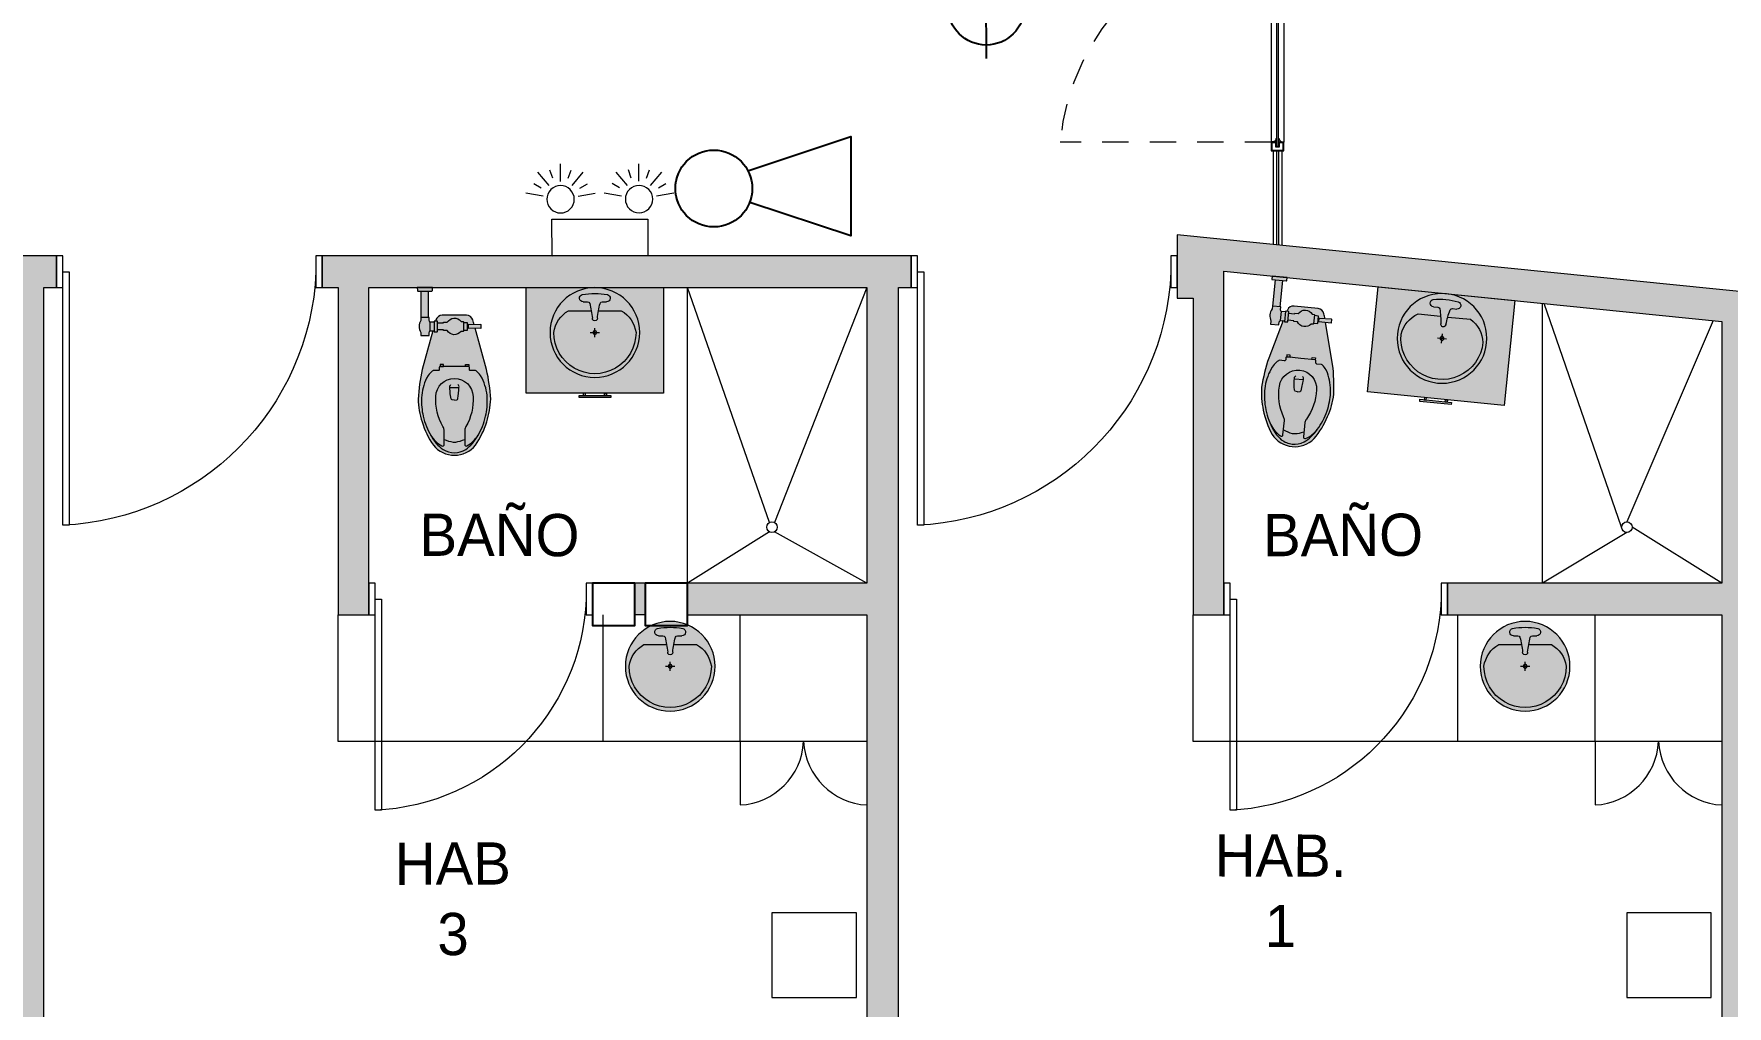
# Model space of a CAD drawing. Header units: metres. Extents: x 51 to 18146, y -212 to 18074.
# Drawn here: x 96.37 to 104.38, y 356.03 to 360.63 of the extents above; entities that cross this region are included whole.
import ezdxf

# ---------------------------------------------------------------- set-up
doc = ezdxf.new("R2010")
doc.units = ezdxf.units.M
doc.linetypes.add('HIDDEN2', pattern=[0.1875, 0.125, -0.0625])
doc.layers.get('0').update_dxf_attribs({"color": 250})
doc.layers.add('EXTINTORES', color=1, linetype='Continuous')
doc.layers.add('I-LE', color=1, linetype='Continuous')
for name, color, linetype, lineweight in [('L-lampara de emergencia', 1, 'Continuous', 0), ('Metal', 250, 'Continuous', 0), ('P0 - Estructura', 250, 'Continuous', 25), ('P0 - Mobiliario', 250, 'Continuous', 9), ('P0 - Paredes', 250, 'Continuous', 20), ('P0 - Puertas', 250, 'Continuous', 13), ('P0 - Textos', 250, 'Continuous', 13), ('P0 - Ventanas', 250, 'Continuous', 15), ('P02 Vidrio', 250, 'Continuous', 0), ('RA Incendios', 1, 'Continuous', 5)]:
    doc.layers.add(name, color=color, linetype=linetype, lineweight=lineweight)
doc.layers.get('0').freeze()
doc.styles.add('CENTURY GOTHIC', font='GOTHIC.TTF')

# ---------------------------------------------------------------- blocks, each defined once
blk = doc.blocks.new('*U183')
at = {"layer": 'Metal', "color": 252}
for p, q in [((-12.10499559808522, 3.069989819079637, -1.7483595e-09), (-12.10499445209279, 4.069989871233701, -2.2494874e-09)), ((-12.04499565251171, 3.06998973339796, -2.2107371e-09), (-12.04499451164156, 4.069989789277315, -2.711865e-09)), ((-12.10499559622258, 3.069989815354347, -1.7483595e-09), (-12.10499679204076, 2.069989863783121, -1.2472311e-09)), ((-12.04499565251171, 3.06998973339796, -2.2107371e-09), (-12.04499685019255, 2.069989781826734, -1.7096087e-09))]:
    blk.add_line(p, q, dxfattribs=at)
at = {"layer": 'Metal', "color": 252, "linetype": 'HIDDEN2'}
for p, q in [((-12.0449945111759, 4.069989789277315, -2.711865e-09), (-11.04499445529654, 4.069989787414669, -2.711865e-09)), ((-12.04499451676383, 2.069989675655961, -2.711865e-09), (-11.04499445995316, 2.069989673793315, -2.711865e-09))]:
    blk.add_line(p, q, dxfattribs=at)
at = {"layer": 'Metal', "extrusion": (7.7063013e-09, 5.826967e-10, 1), "elevation": -9.32442295e-08}
for points in [[(-12.04499445669353, 4.109989838674664), (-12.10499439714476, 4.109989924356341), (-12.1049944544211, 4.06998991779983), (-12.07999448198825, 4.069989887997508), (-12.07999445497989, 4.089989885687828), (-12.06999445240944, 4.089989872649312), (-12.06999448081478, 4.069989874958992), (-12.04499450884759, 4.069989837706089)], [(-12.04749445896595, 4.10748984478414), (-12.10249440651387, 4.107489919289946), (-12.10249445028603, 4.072489915415644), (-12.08249448146671, 4.072489891201257), (-12.08249445352703, 4.092489888891577), (-12.06749445293098, 4.092489866539835), (-12.06749447900802, 4.072489872574806), (-12.04749450832605, 4.072489842772483)], [(-12.04499571118504, 3.069989787414669), (-12.10499565070495, 3.069989865645766), (-12.10499565210193, 3.069989871233701), (-12.07999568246305, 3.069989833980798), (-12.07999573461711, 3.069989938288927), (-12.06999573484063, 3.069989927113056), (-12.06999568175524, 3.069989820942282), (-12.04499571118504, 3.069989787414669)], [(-12.04499690514058, 2.02998973056674), (-12.10499684372917, 2.029989812523126), (-12.10499679483473, 2.069989811629056), (-12.0799968210049, 2.069989779964089), (-12.07999684847891, 2.049989780411124), (-12.06999684730545, 2.049989767372608), (-12.06999682029709, 2.069989765062928), (-12.04499684972688, 2.06998973339796)], [(-12.04749689996242, 2.032489733770489), (-12.10249684751034, 2.032489808276295), (-12.10249679721892, 2.067489808425307), (-12.08249682746827, 2.067489782348275), (-12.08249685587361, 2.047489784657955), (-12.06749685434624, 2.047489764168858), (-12.06749682594091, 2.067489763721823), (-12.04749685525894, 2.067489735782146)]]:
    blk.add_lwpolyline(points, close=True, dxfattribs=at)
for points in [[(-12.07999442704022, 4.069989787414669), (-12.07999444659799, 4.0538743250072, -1.000000000005428), (-12.08266754075885, 4.053874326869845, 0.3742929290509851), (-12.09889543009922, 4.068028125911951, -1.020869887416534), (-12.09909143159166, 4.069989809766411), (-12.07999442704022, 4.069989787414669)], [(-12.06999442260712, 4.069989768788218), (-12.06999444682151, 4.053874310106039, 1.000000000005428), (-12.06732135405764, 4.053874308243393, -0.3742929290509851), (-12.05109342606738, 4.06802805699408, 1.020869887416534), (-12.05089741759002, 4.069989740848541), (-12.06999442260712, 4.069989768788218)], [(-12.07999562472105, 3.069989731535315), (-12.07999564521015, 3.05387427099049, -1.000000000005428), (-12.082668739371, 3.053874278441071, 0.3742929290509851), (-12.09889662545174, 3.068028071895241, -1.020869887416534), (-12.09909263066947, 3.069989755749702), (-12.07999562472105, 3.069989731535315)], [(-12.07999562798068, 3.069989837706089), (-12.07999560423195, 3.086105292662978, 1.000000000005428), (-12.08266869653016, 3.086105298250913, -0.3742929290509851), (-12.09889662219211, 3.071951543912291, 1.020869887416534), (-12.09909263113513, 3.06998986005783), (-12.07999562798068, 3.069989837706089)], [(-12.06999562401324, 3.069989720359444), (-12.06999564357102, 3.053874256089329, 1.000000000005428), (-12.06732254847884, 3.053874254226684, -0.3742929290509851), (-12.05109462328255, 3.068028006702661, 1.020869887416534), (-12.05089861527085, 3.069989688694477), (-12.06999562401324, 3.069989720359444)], [(-12.0699956244789, 3.069989817216992), (-12.06999560305848, 3.086105279624462, -1.000000000005428), (-12.06732250656932, 3.086105275899171, 0.3742929290509851), (-12.05109462048858, 3.071951480582356, -1.020869887416534), (-12.05089861759916, 3.069989793002605), (-12.0699956244789, 3.069989817216992)], [(-12.0799967655912, 2.069989882409572), (-12.07999674044549, 2.086105341091752, 1.000000000005428), (-12.08266983786598, 2.086105344817042, -0.3742929290509851), (-12.09889776399359, 2.07195159420371, 1.020869887416534), (-12.09909377153963, 2.069989910349249), (-12.0799967655912, 2.069989882409572)], [(-12.06999676302075, 2.069989867508411), (-12.06999674392864, 2.086105328053236, -1.000000000005428), (-12.06732365163043, 2.08610532619059, 0.3742929290509851), (-12.05109576135874, 2.071951530873775, -1.020869887416534), (-12.05089975707233, 2.069989841431379), (-12.06999676302075, 2.069989867508411)]]:
    blk.add_lwpolyline(points, format="xyb", close=True, dxfattribs=at)
for points in [[(-12.07999562798068, 3.069989837706089), (-12.07999568013474, 3.06998972967267), (-12.06999567942694, 3.069989716634154), (-12.0699956244789, 3.069989817216992)], [(-12.07999562472105, 3.069989731535315), (-12.07999567780644, 3.069989833980798), (-12.06999567896128, 3.069989822804927), (-12.06999562401324, 3.069989720359444)]]:
    blk.add_lwpolyline(points, dxfattribs=at)
at = {"layer": 'Metal', "color": 252, "linetype": 'HIDDEN2'}
for centre, start, end in [((-12.14659536676481, 4.17159086279571, -3.1020766e-09), 275.2694331447592, 354.7305018556522), ((-12.14659536723047, 1.968388710170984, -3.1020766e-09), 5.269498250618508, 84.73056688180851)]:
    blk.add_arc(centre, 1.106276327329446, start, end, dxfattribs=at)
at = {"layer": 'P02 Vidrio', "extrusion": (7.7063013e-09, 5.826967e-10, 1), "elevation": -9.32442295e-08}
for points in [[(-12.07999445497989, 4.089989885687828), (-12.07999573182314, 3.069989727810025), (-12.06999573670328, 3.069989718496799), (-12.06999445240944, 4.089989872649312)], [(-12.07999684847891, 2.049989780411124), (-12.07999573275447, 3.069989835843443), (-12.06999573716894, 3.069989822804927), (-12.06999684730545, 2.049989767372608)]]:
    blk.add_lwpolyline(points, close=True, dxfattribs=at)
blk = doc.blocks.new('*U190')
for points in [[(-0.2000000028223909, 0.1499999940817066), (-0.1700000027944513, 0.1499999960497846), (-0.1700000011031333, -2.4600993e-09), (-0.2000000008982423, -2.5655322e-09)], [(0.8299999974989153, 0.1499999995642128), (0.8599999970611937, 0.1499999996696457), (0.8599999986360963, 3.022407e-09), (0.8299999993066485, -8.083161e-10)], [(0.830000002790325, -0.9250000010318336), (0.8299999972968365, 0.0749999984466258), (0.7999999972688967, 0.074999998341193), (0.800000001947478, -0.9250000029999116)]]:
    blk.add_lwpolyline(points, close=True)
blk.add_arc((0.874737891734953, 0.1197378909785973), 1.045695340698735, 182.452029120191, 267.5479714204705)
blk = doc.blocks.new('*U189')
for points in [[(-0.1700000014132812, 1.275000000244472), (-0.1699999996204857, 0.0750000011175874), (-0.139999999592546, 0.0750000011175874), (-0.1400000005704346, 1.275000002107117)], [(-0.1700000000861468, 4e-16), (-0.1999999996484252, 4e-16), (-0.2000000006961635, 0.149999996647239), (-0.1700000013667158, 0.1500000003725293)], [(1.059999999883585, 1.6763807e-09), (1.029999999855645, -1.862644e-10), (1.029999998691491, 0.1499999983236194), (1.0599999984866, 0.1499999983236194)]]:
    blk.add_lwpolyline(points, close=True)
blk.add_arc((-0.2236854728948361, 0.0213145304730344), 1.254834408397315, 2.452028918829121, 87.54797121910858)
blk = doc.blocks.new('*U202')
at = {"true_color": 0xe7e8e9, "transparency": 33554687}
h = blk.add_hatch(color=254, dxfattribs=at)
h.dxf.hatch_style = 1
h.paths.add_polyline_path([(-0.0550002811169236, 0.5000000253003237), (-0.0450002811167053, 0.5000000309227062), (-0.0450002923613852, 0.5100000309226881), (-0.0550002923616035, 0.5100000253003055)])
h.paths.add_polyline_path([(-0.1750002923614659, 0.5099999578322832), (-0.0250002923609486, 0.5100000421673395), (-0.0250002923609373, 0.5200000421675608), (-0.175000292361483, 0.5199999578325045)])
h.paths.add_polyline_path([(-0.1550002811163779, 0.4999999690770665), (-0.1450002811166144, 0.4999999746993354), (-0.1450002923612658, 0.5099999746993172), (-0.1550002923610293, 0.5099999690770483)])
h.paths.add_polyline_path([(-0.4249999999998787, -1.827259865e-07), (0.2249999999999261, 9.83908421e-08), (0.2249997188831572, 0.5000000983907285), (-0.4250002811166477, 0.4999998172740136)])
at = {"ltscale": 0.5}
for points in [[(0.2249997188831572, 0.5000000983907285), (-0.4250002811166951, 0.4999999016090442), (-0.4249999999999261, -9.83909558e-08), (0.2249999999999261, 9.83908421e-08)], [(-0.0250002979832743, 0.5200000421675578), (-0.17500029798382, 0.5199999578325015), (-0.1750002923614659, 0.5099999578322832), (-0.0250002923609486, 0.5100000421673395)], [(-0.1550002923610293, 0.5099999690770483), (-0.1450002923612658, 0.5099999746993172), (-0.1450002811166144, 0.4999999746993354), (-0.1550002811163779, 0.4999999690770665)], [(-0.0450002923613852, 0.5100000309226881), (-0.0550002923616035, 0.5100000253003055), (-0.0550002811169236, 0.5000000253003237), (-0.0450002811167053, 0.5000000309227062)]]:
    blk.add_lwpolyline(points, close=True, dxfattribs=at)
blk = doc.blocks.new('*U180')
at = {"true_color": 0xffffff, "transparency": 33554648}
h = blk.add_hatch(color=7, dxfattribs=at)
h.dxf.hatch_style = 1
edge = h.paths.add_edge_path()
edge.add_arc((0, -0.2414999999999736), 0.2415, 0, 360)
for p, q in [((-0.0251743179051118, -0.2414999999999736), (0.0251743179051119, -0.2414999999999736)), ((0, -0.2163256820948618), (0, -0.2654958906946376)), ((-0.1415971398016609, -0.3589999999999236), (-0.0194043751166646, -0.3589999999999236)), ((0.019404375116892, -0.3589999999999236), (0.1415971398016609, -0.3589999999999236)), ((-0.0629496485748859, -0.4062846031793584), (-0.0393239013624225, -0.4062846031793584)), ((0.039323901365151, -0.4062846031793584), (0.0629496485751133, -0.4062846031793584)), ((0, -0.4829999999999737), (0, -0.4829999999999737))]:
    blk.add_line(p, q)
for radius in [0.2415, 0.01]:
    blk.add_circle((0, -0.2414999999999736), radius)
for centre, radius, start, end in [((0, -0.2414999999999736), 0.2215, 359.9999991805735, 180.0000010560101), ((-0.0612184111591887, -0.2184225629652019), 0.1619344182730617, 188.1931735702387, 240.240138086049), ((0.0612184111591887, -0.2184225629652019), 0.1619344182730571, 299.7598619139509, 351.8068264297613), ((-0.5623570317511623, -0.2603682471880119), 0.5518385724188483, 345.5522968870517, 353.977452873383), ((0, -0.3172270947050606), 0.0136040385439314, 355.6157637962072, 184.3842362037927), ((0.5623570317486611, -0.2603682471881257), 0.551838572416039, 186.0225471266364, 194.4477031130903), ((-0.062949648574886, -0.4260937162447363), 0.0198091130653746, 89.99999999983065, 256.6163226065404), ((0, -0.0637212258760087), 0.3875729818071575, 259.9649411936483, 280.0350588063517), ((-0.0393239013624225, -0.3943398535229221), 0.0119447496564532, 270, 341.9046449538021), ((0.039323901365151, -0.3943398535229221), 0.0119447496564532, 198.0953550463533, 270), ((0.0629496485751133, -0.4260937162447363), 0.0198091130653746, 283.3836773934596, 90.00000000000003)]:
    blk.add_arc(centre, radius, start, end)
blk = doc.blocks.new('INOD-01')
at = {"true_color": 0xffffff, "transparency": 33554687}
h = blk.add_hatch(color=7, dxfattribs=at)
h.dxf.hatch_style = 1
edge = h.paths.add_edge_path()
edge.add_line((0.0002918474736075, -0.0003879760621057), (0.0002382510323397, -0.0001917094035475))
edge.add_line((0.0002382510323397, -0.0001917094035475), (0.000264723326868, -0.0001924088414627))
edge.add_arc((0.0002647808000099, -0.0001902336005938), 2.176e-06, 268.4865112817784, 360.0000000000022)
edge.add_line((0.0002669568000099, -0.0001902336005938), (0.0002669568000099, -0.0001771776005938))
edge.add_arc((0.0002647808000099, -0.0001771776005938), 2.176e-06, 2.1925e-12, 91.51348871822026)
edge.add_line((0.000264723326868, -0.0001750023597248), (0.0002339109941819, -0.0001758164679886))
edge.add_arc((-0.0012528411636875, -0.0006210368612465), 0.0015519836266862, 16.67076979263193, 17.55550343394369)
edge.add_arc((-0.0012528411636865, -0.0006210368612483), 0.0015519836266858, 17.55550343401838, 17.55821374517804)
edge.add_arc((0.000196855750372, -0.0001623293090523), 3.1446300254e-05, 17.55821374521364, 89.99999999978911)
edge.add_line((0.0001968557503721, -0.0001308830087983), (0.0001966447219775, -0.0001308830087983))
edge.add_line((0.0001966447219775, -0.0001308830087983), (8.22866498437e-05, -0.0001308830087983))
edge.add_arc((8.22866498437e-05, -0.0001623293090522), 3.1446300254e-05, 90.00000000000018, 162.4417862543645)
edge.add_arc((0.0015319835646691, -0.0006210368615053), 0.0015519836274946, 162.4417862543076, 162.4444965654751)
edge.add_arc((0.0015319835639032, -0.0006210368612465), 0.0015519836266863, 162.4444965660555, 162.6571959689197)
edge.add_line((5.05556381751e-05, -0.000158409064443), (4.42577066413e-05, -0.000158409064443))
edge.add_line((4.42577066413e-05, -0.000158409064443), (4.42577066413e-05, -0.0001627392005938))
edge.add_line((4.42577066413e-05, -0.0001627392005938), (2.3650696051e-05, -0.0001627392005938))
edge.add_arc((-3.00799999893e-05, -0.0001834942554702), 5.7599999999e-05, 21.12051381918062, 29.7974804259429)
edge.add_line((1.99045488869e-05, -0.0001548707533515), (1.99045488869e-05, -0.0001408000005937))
edge.add_line((1.99045488869e-05, -0.0001408000005937), (1.76000000099e-05, -0.0001408000005937))
edge.add_line((1.76000000099e-05, -0.0001408000005937), (1.76000000099e-05, -1.61280005937e-05))
edge.add_line((1.76000000099e-05, -1.61280005937e-05), (3.29732523855e-05, -1.61280005937e-05))
edge.add_arc((3.29732523855e-05, -1.37280005937e-05), 2.4e-06, 270.0000000000012, 356.9999999999856)
edge.add_line((3.53699632689e-05, -1.38536068887e-05), (3.60960000099e-05, -5.938e-13))
edge.add_line((3.60960000099e-05, -5.938e-13), (-3.60959999901e-05, -5.938e-13))
edge.add_line((-3.60959999901e-05, -5.938e-13), (-3.53699632491e-05, -1.38536068887e-05))
edge.add_arc((-3.29732523657e-05, -1.37280005937e-05), 2.4e-06, 183.0000000000167, 270.0000000000017)
edge.add_line((-3.29732523657e-05, -1.61280005938e-05), (-1.75999999901e-05, -1.61280005937e-05))
edge.add_line((-1.75999999901e-05, -1.61280005937e-05), (-1.75999999901e-05, -0.0001408000005937))
edge.add_line((-1.75999999901e-05, -0.0001408000005937), (-1.99045488671e-05, -0.0001408000005937))
edge.add_line((-1.99045488671e-05, -0.0001408000005937), (-1.99045488671e-05, -0.0001548707533515))
edge.add_arc((3.00800000089e-05, -0.0001834942554702), 5.7599999999e-05, 150.2025195740572, 209.7974804259428)
edge.add_line((-1.99045488671e-05, -0.0002121177575888), (-1.99045488671e-05, -0.0002266112005938))
edge.add_line((-1.99045488671e-05, -0.0002266112005938), (1.99045488869e-05, -0.0002266112005938))
edge.add_line((1.99045488869e-05, -0.0002266112005938), (1.99045488869e-05, -0.000212540447836))
edge.add_arc((-3.00799999892e-05, -0.0001839169457173), 5.7599999999e-05, 330.2025195740569, 338.8794861808192)
edge.add_line((2.3650696051e-05, -0.0002046720005938), (3.73515456954e-05, -0.0002046720005938))
edge.add_line((3.73515456954e-05, -0.0002046720005938), (-1.27050733918e-05, -0.0003879760621057))
edge.add_arc((0.000883996825248, -0.0005864974359908), 0.0009184144113163, 167.5166062891937, 176.3215260692015)
edge.add_arc((0.0003833216351227, -0.0005111474126847), 0.0004161714226488, 182.2621442327413, 197.4133275787918)
edge.add_arc((0.000374725779437, -0.0005146131149671), 0.0004069330158361, 197.3099173398628, 214.6376872902036)
edge.add_arc((0.0001401104933145, -0.0006654765836616), 0.0001284835175649, 218.7559047758317, 269.7595075541422)
edge.add_arc((0.0001390319069012, -0.0006654765836616), 0.0001284835175649, 270.2404924458575, 321.2440952241662)
edge.add_arc((-9.55833792213e-05, -0.0005146131149671), 0.0004069330158361, 325.3623127097956, 342.6900826601273)
edge.add_arc((-0.000104179234907, -0.0005111474126847), 0.0004161714226488, 342.5866724211986, 357.7378557672582)
edge.add_arc((-0.0006048544250323, -0.0005864974359908), 0.0009184144113163, 3.678473930798392, 12.48339371080601)
for p, q in [((-1.75999999901e-05, -0.0001408000005937), (-1.75999999901e-05, -1.61280005938e-05)), ((1.76000000099e-05, -0.0001408000005937), (1.76000000099e-05, -1.61280005938e-05)), ((0.000180593588431, -0.0002072576005938), (0.000180593588431, -0.0002072558843656)), ((0.0002066176000099, -0.0001908736005938), (0.0002066176000099, -0.0001765376005938)), ((0.0001178826573047, -0.0004726958628207), (0.0001612597431683, -0.0004726958628207))]:
    blk.add_line(p, q)
for points in [[(3.29732523855e-05, -1.61280005937e-05, 0.3989595459737203), (3.53699632689e-05, -1.38536068887e-05), (3.60960000099e-05, -5.938e-13), (-3.60959999901e-05, -5.938e-13), (-3.53699632491e-05, -1.38536068887e-05, 0.3989595459737218), (-3.29732523657e-05, -1.61280005938e-05)], [(5.74737066413e-05, -0.000158409064443), (4.42577066413e-05, -0.000158409064443), (4.42577066413e-05, -0.0002090021367445), (5.74737066413e-05, -0.0002090021367445, 0.4142135623730943), (5.98737066413e-05, -0.0002066021367445), (5.98737066413e-05, -0.000160809064443, 0.4142135623735644)]]:
    blk.add_lwpolyline(points, format="xyb", close=True)
for points in [[(2.3650696051e-05, -0.0001627392005938, 0.0378785093084316), (1.99045488869e-05, -0.0001548707533515), (1.99045488869e-05, -0.0001408000005937), (-1.99045488671e-05, -0.0001408000005937), (-1.99045488671e-05, -0.0001548707533515, 0.2660558827263071), (-1.99045488671e-05, -0.0002121177575888), (-1.99045488671e-05, -0.0002266112005938), (1.99045488869e-05, -0.0002266112005938), (1.99045488869e-05, -0.000212540447836, 0.0378785093084317), (2.3650696051e-05, -0.0002046720005938)], [(0.0002339109941819, -0.0001758164679886, 0.0038603979375891), (0.0002268591426284, -0.0001529127527126, 1.18259633602e-05), (0.0002268369968987, -0.00015284275771, 0.327052198794663), (0.000196855750372, -0.0001308830087983), (0.0001966447219775, -0.0001308830087983), (8.24976782382e-05, -0.0001308830087983), (8.22866498437e-05, -0.0001308830087983, 0.3270521987946629), (5.2305403317e-05, -0.0001528427577099, 1.18259633601e-05), (5.22832575872e-05, -0.0001529127527126, 0.0009280764907097), (5.05556381751e-05, -0.000158409064443)], [(5.98737066413e-05, -0.0001671552005938), (8.83712000099e-05, -0.0001671552005938), (8.83712000099e-05, -0.0001641573180548), (0.0001056261709735, -0.0001641573180548, -0.5379008791039003), (0.0001708714179404, -0.0001601536005938), (0.000180593588431, -0.0001601536005938), (0.0001825024000099, -0.0001620624121726), (0.0001825024000099, -0.0002053487890149), (0.000180593588431, -0.0002072576005938), (0.0001708714179406, -0.0002072576005938, -0.5380478875231625), (0.0001056172595807, -0.0002032384005938), (8.83712000099e-05, -0.0002032384005938), (8.83712000099e-05, -0.0002002560005938), (5.98737066413e-05, -0.0002002560005938)], [(3.73515456954e-05, -0.0002046720005938), (-1.27050733918e-05, -0.0003879760621057, 0.0384376232708101), (-3.25254619771e-05, -0.0005275743680697, 0.0662059872184115), (-1.37769603512e-05, -0.0006356920171529, 0.075751054727309), (3.99164801587e-05, -0.0007459077592939, 0.2262934232875251), (0.0001395712001078, -0.0007939589694142, 0.2262934232875266), (0.0002392259200569, -0.0007459077592939, 0.075751054727309), (0.0002929193605669, -0.0006356920171529, 0.0662059872184115), (0.0003116678621927, -0.0005275743680697, 0.0384376232708101), (0.0002918474736075, -0.0003879760621057), (0.0002382510323397, -0.0001917094035475)], [(0.0002021504000099, -0.0001933318851751, 0.0763482395148187), (0.0002066176000099, -0.0001908736005938), (0.000264723326868, -0.0001924088414627, 0.421971777180901), (0.0002669568000099, -0.0001902336005938), (0.0002669568000099, -0.0001771776005938, 0.4219717771809204), (0.000264723326868, -0.0001750023597248), (0.0002066176000099, -0.0001765376005938, 0.0763482395148204), (0.0002021504000099, -0.0001740793160124)], [(0.0001395712002365, -0.0003739555502288), (7.18935035182e-05, -0.0003739555502288, 0.4061813241343537), (6.81073048658e-05, -0.0003774445621311), (6.81073048658e-05, -0.0003878493849188, -0.4440172768090673), (6.20976410165e-05, -0.0003928962984438), (3.97847998381e-05, -0.0003928962984438, 0.1438469578059684), (3.43935864718e-05, -0.0003954436925504, 0.0482381198471497), (1.60773100786e-05, -0.0004157084602697), (7.8783026355e-06, -0.0004293868996631, 0.0993278735155251), (-1.60211943743e-05, -0.0005217433313045, 0.066881327153603), (-8.2041698472e-06, -0.0006088583538911, 0.081512776691417), (2.92823564273e-05, -0.0007020492371039, 0.1112856783503353), (8.56062717975e-05, -0.0007663386674882, 0.1252006655262719), (0.0001395712001721, -0.0007822357323021, 0.1252006655262719), (0.0001935361285468, -0.0007663386674882, 0.1112856783503353), (0.000249860043917, -0.0007020492371039, 0.081512776691417), (0.0002873465701915, -0.0006088583538911, 0.066881327153603), (0.0002951635947186, -0.0005217433313045, 0.0993278735155251), (0.0002712640977088, -0.0004293868996631), (0.0002630650902657, -0.0004157084602697, 0.0482381198471497), (0.0002447488138724, -0.0003954436925504, 0.1438469578059684), (0.0002393576005062, -0.0003928962984438), (0.0002170447593278, -0.0003928962984438, -0.4440172768090673), (0.0002110350954785, -0.0003878493849188), (0.0002110350954785, -0.0003774445621311, 0.4061813241343537), (0.0002072488968261, -0.0003739555502288), (0.0001395712001078, -0.0003739555502288)], [(2.69653758376e-05, -0.0006981647735054, 0.1342459237053753), (8.01265500507e-05, -0.0007492590977242, 0.6295442393258791), (9.08990182353e-05, -0.0007421851418912), (9.08990182353e-05, -0.0006740476619452, 0.129257394288638), (8.50943098931e-05, -0.0006577741512603, -0.1489843020424669), (5.13898260291e-05, -0.0005150487915121, -0.9657174645196754), (0.0002277525741865, -0.0005150487915121, -0.1489843020424669), (0.0001940480903225, -0.0006577741512603, 0.129257394288638), (0.0001882433819804, -0.0006740476619452), (0.0001882433819804, -0.0007421851418912, 0.6295442393258791), (0.0001990158501649, -0.0007492590977242, 0.1342459237053753), (0.000252177024378, -0.0006981647735054)], [(0.0001395712001128, -0.0005326198181152), (0.0001282967442991, -0.000530824833551, -0.2859930065653504), (0.0001239851846624, -0.0005265548146609), (0.0001209619268648, -0.000510603787351, -0.0096572455949556), (0.0001185859735593, -0.0004812373990253), (0.0001178826573047, -0.0004726958628207, -0.2787004730350135), (0.0001232404679758, -0.0004587671980262)], [(0.0001395712003601, -0.0005326198181152), (0.0001508456561738, -0.000530824833551, 0.2859930065653504), (0.0001551572158105, -0.0005265548146609), (0.0001581804736081, -0.000510603787351, 0.0096572455949556), (0.0001605564269137, -0.0004812373990253), (0.0001612597431683, -0.0004726958628207, 0.2787004730350135), (0.0001559019324971, -0.0004587671980262)], [(9.08494790077e-05, -0.0007185351238292, 0.0687483220196974), (0.0001335441688653, -0.0007313846657857), (0.0001455982313504, -0.0007313846657857, 0.0687483220196972), (0.000188292921208, -0.0007185351238292)]]:
    blk.add_lwpolyline(points, format="xyb")
for points in [[(4.42577066413e-05, -0.0001627392005938), (2.35776000098e-05, -0.0001627392005938), (2.35776000098e-05, -0.0002046720005938), (4.42577066413e-05, -0.0002046720005938)], [(0.0001825024000099, -0.0002011776005938), (0.0002021504000099, -0.0002011776005938), (0.0002021504000099, -0.0001662336005938), (0.0001825024000099, -0.0001662336005938)]]:
    blk.add_lwpolyline(points)
for points in [[(7.18935033896e-05, -0.0003739555502288), (8.77249324352e-05, -0.0003739555502288), (8.77249324352e-05, -0.0003643504567444), (7.18935033896e-05, -0.0003643504567444)], [(0.0002072488968261, -0.0003739555502288), (0.0001914174677804, -0.0003739555502288), (0.0001914174677804, -0.0003643504567444), (0.0002072488968261, -0.0003643504567444)]]:
    blk.add_lwpolyline(points, close=True)
blk = doc.blocks.new('-COL40-')
at = {"color": 0}
blk.add_lwpolyline([(-0.1999999999710837, 0.1999999998887603), (-0.1999999999710837, -0.200000000115196), (0.2000000000328441, -0.200000000115196), (0.2000000000328441, 0.1999999998887603)], close=True, dxfattribs=at)
blk = doc.blocks.new('C-F-A')
at = {"layer": 'P0 - Mobiliario'}
for p, q in [((0.5126436360217631, -0.8058662673737853), (0.5126436360217631, -0.8052662952435202)), ((0.5132936360217633, -0.8058662673122807), (0.5132936360239982, -0.8052662952449173)), ((0.5138936368413269, -0.8052662952458485), (0.5138936368413268, -0.8061662672555073)), ((0.5138936368413268, -0.8058662672555073), (0.512643636021763, -0.8058662673737853)), ((0.5132936368413269, -0.8058662672555073), (0.5132936368413269, -0.8061662672555073))]:
    blk.add_line(p, q, dxfattribs=at)
at = {"layer": 'P0 - Mobiliario', "linetype": 'HIDDEN2'}
blk.add_lwpolyline([(0.512643636021763, -0.8058662673742508), (0.5113886368367822, -0.8058662673742508), (0.5113886368349194, -0.8052662673741579)], dxfattribs=at)
at = {"layer": 'P0 - Mobiliario'}
for centre, start, end in [((0.5132767607022898, -0.8058493911148731), 273.0485693599055, 356.9514252186351), ((0.5139105129803642, -0.8058493911148731), 183.0485747813646, 266.9514306400919)]:
    blk.add_arc(centre, 0.0003173252157834, start, end, dxfattribs=at)
at = {"layer": 'P0 - Mobiliario', "xscale": -0.00088, "yscale": 0.00088, "zscale": 0.00088, "rotation": 179.9998453658339}
blk.add_blockref('*U180', (0.512961647482589, -0.8057220125035383), dxfattribs=at)
blk = doc.blocks.new('A$C929a6598')
at = {"layer": 'I-LE'}
for p, q in [((0.0002187899271371, 0.0001856781973557), (0.0002183763418018, -0.0003315799394193)), ((0.0002749707823095, -5.77713911189e-05), (-0.0001346547155263, -5.77713911189e-05))]:
    blk.add_line(p, q, dxfattribs=at)
at = {"layer": 'I-LE', "lineweight": 25}
blk.add_lwpolyline([(1.3237078674e-06, 0.0005966945968108), (0.0004583447299068, 0.0005951090480661), (0.0004570159390875, 0.0002305154129863), (-5.0828094e-09, 0.0002321009617299)], close=True, dxfattribs=at)
at = {"layer": 'I-LE'}
blk.add_circle((0.0006058328711217, 0.0004047893456018), 0.0001481588036557, dxfattribs=at)
at = {"layer": 'I-LE', "lineweight": 25}
blk.add_circle((0.0002207152448391, -6.03443997679e-05), 0.0002009272968364, dxfattribs=at)
blk = doc.blocks.new('A$C7ec3bbc5')
at = {"layer": 'L-lampara de emergencia'}
for p, q in [((0.0001414535074728, 0.0004065026529133), (0.0001261364143575, 0.0004485857728869)), ((0.0001815186684253, 0.0003894523978233), (0.0001815184960142, 0.0004807425569743)), ((0.0002215837648837, 0.0004065028056502), (0.0002369006990921, 0.0004485859833658)), ((0.0005511239127954, 0.0004065034277737), (0.0005358068195637, 0.0004485865477473)), ((0.0005911890736315, 0.0003894531708211), (0.0005911889012204, 0.000480743329972)), ((0.0006312541702064, 0.000406503578648), (0.0006465711042983, 0.0004485867563635)), ((8.00702663837e-05, 0.0003549958001822), (4.12861841032e-05, 0.0003773877043277)), ((0.0001217216535006, 0.0003676879368722), (6.30413379986e-05, 0.0004376201443374)), ((0.0002413157655392, 0.0003676881622523), (0.0002999958168948, 0.0004376205913723)), ((0.0002829672006192, 0.0003549961838871), (0.0003217511983821, 0.0003773882333189)), ((0.00048974067159, 0.0003549965750426), (0.0004509565893095, 0.0003773884773254)), ((0.0005313920588233, 0.00036768870987), (0.0004727117432049, 0.0004376209191978)), ((0.0006509861707455, 0.00036768893525), (0.0007096662221011, 0.0004376213662326)), ((0.0006926376058254, 0.0003549969587475), (0.0007314216035884, 0.0003773890063167)), ((8.99044086691e-05, 0.0003125786110759), (1.1218945e-09, 0.0003284308109432)), ((0.0002731332186377, 0.0003125789575279), (0.0003630364454584, 0.0003284314963967)), ((0.0004995748138754, 0.0003125793840736), (0.0004096715271007, 0.0003284315858036)), ((0.0006828036238439, 0.0003125797305256), (0.0007727068507811, 0.000328432271257))]:
    blk.add_line(p, q, dxfattribs=at)
at = {"layer": 'L-lampara de emergencia', "linetype": 'Continuous'}
for p, q in [((0.000136315373471, 0.0001923381928355), (0.0006363931131782, 0.0001923391371965)), ((0.0001363157368032, 6.016344e-10), (0.000136315373471, 0.0001923381928355)), ((0.0006363931131782, 0.0001923391371965), (0.0006363934765104, 1.5459955e-09)), ((0.0006363934765104, 1.5459955e-09), (0.0001363157368032, 6.016344e-10))]:
    blk.add_line(p, q, dxfattribs=at)
at = {"layer": 'L-lampara de emergencia', "linetype": 'Continuous', "extrusion": (0, 0, -0.9999999999999998)}
for centre, major_axis, ratio, start_param, end_param in [((0.000181518844096, 0.0002964246924967), (5.05088608198e-05, 5.05088608198e-05), 0.9999999999995033, 3.926988928105668, 10.21017423528525), ((0.0005911892494187, 0.000296425467357), (-5.05088608198e-05, 5.05088608198e-05), 0.9999999999993535, 5.497785254899894, 11.78097056207948)]:
    blk.add_ellipse(centre, major_axis=major_axis, ratio=ratio, start_param=start_param, end_param=end_param, dxfattribs=at)
blk = doc.blocks.new('extintor pqs')
at = {"layer": 'EXTINTORES'}
blk.add_lwpolyline([(102.0299262489701, 70.25833906062553), (102.5163695920351, 70.41994388840313), (102.5163695920351, 69.95090575076279), (102.0381448949666, 70.10917123427917)], dxfattribs=at)
blk.add_circle((101.868386649331, 70.17462844843008), 0.1819409487874566, dxfattribs=at)

msp = doc.modelspace()

# ---------------------------------------------------------------- hatches: boundary and pattern name
at = {"layer": 'P0 - Paredes'}
h = msp.add_hatch(color=256, dxfattribs=at)
h.dxf.hatch_style = 1
h.paths.add_polyline_path([(105.1580088044107, 357.9817599287033), (104.5087538576573, 357.9817599282265), (104.5087538576573, 359.2548309230805), (105.3034587422758, 359.1746419969201), (105.3184144443869, 359.3228590685129), (101.7818832698911, 359.6805718737841), (101.7818832680434, 359.5299831562043), (101.7818832457065, 359.3801549471617), (101.8567972832471, 359.3801549857259), (101.8567973911613, 357.8819024281502), (102.0016312360316, 357.8818468663097), (102.001631141141, 357.9817599166036), (102.0016311299801, 359.5078097134829), (104.3589258011728, 359.2699491779208), (104.3589258011728, 358.0317027648687), (103.0604160695076, 358.0317026123404), (103.060416045323, 357.8818747823835), (104.3589258030355, 357.8818747102618), (104.3589258030355, 351.6390375919342), (103.8594989573955, 351.6390375919342), (103.8594989573955, 351.3393814836144), (104.3589258067459, 351.3393814831376), (104.3589258067459, 349.9409863111972), (104.508753853932, 349.9409863116741), (104.5087538557947, 351.3393814836144), (104.5087538576573, 357.8319318745136), (105.1580088044107, 357.8319318745136)])
h = msp.add_hatch(color=256, dxfattribs=at)
h.dxf.hatch_style = 1
h.paths.add_polyline_path([(96.4180389044732, 359.4300991601348), (96.47797012482584, 359.430099159658), (96.47797014901042, 359.5799272137881), (96.20827969832719, 359.5799272142649), (96.20827972251178, 359.430099159658), (96.26821087403596, 359.430099159658), (96.2682109205425, 351.6390389649868), (94.71998769444228, 351.6390389659405), (94.71998769444228, 351.439268226266), (96.76763776618242, 351.4392682267427), (96.76763776804506, 351.6390375919342), (96.41803892679513, 351.6390375919342)])
h = msp.add_hatch(color=256, dxfattribs=at)
h.dxf.hatch_style = 1
h.paths.add_polyline_path([(100.4633963940888, 359.4300978559256), (100.523327573508, 359.4300978554487), (100.5233276144415, 359.5799258314371), (100.4633963922262, 359.5799258402586), (97.73652580447497, 359.5799258407354), (97.73652578213813, 359.4300976321698), (97.81143981969358, 359.4300976703167), (97.81143981969358, 357.8819303371906), (97.95627323663236, 357.8818747753501), (97.95627366454902, 359.4300977866053), (100.313568339467, 359.4300977861286), (100.3135683376044, 358.0317026132345), (99.464543100968, 358.0317026137114), (99.46454274375736, 357.8818746311664), (100.313568339467, 357.8818745586276), (100.3135683376044, 351.6390375919342), (99.46454274375736, 351.6390375924111), (99.46454274375736, 351.4392682267427), (101.3124220791012, 351.4392682267427), (101.3124220791012, 351.6390375919342), (100.4633963922262, 351.6390375919342)])
h = msp.add_hatch(color=256, dxfattribs=at)
h.dxf.hatch_style = 1
h.paths.add_polyline_path([(99.26477200549841, 358.0317026137114), (99.21482931999863, 358.0317026137114), (99.21482931815088, 357.8818746483922), (99.26477200363578, 357.8818746479154)])

# ---------------------------------------------------------------- linework, layer by layer
at = {"layer": 'Metal', "color": 252}
for p, q in [((102.2363620081693, 360.0777273243665, 9.05565998e-08), (102.2363620100319, 359.634602298081, 9.05567171e-08)), ((102.2763161588013, 360.0777273239493, 9.05565998e-08), (102.2763161569387, 359.630561018765, 9.05567182e-08))]:
    msp.add_line(p, q, dxfattribs=at)
at = {"layer": 'P0 - Mobiliario'}
for p, q in [((99.46454274375736, 358.0317023885846), (99.46454274375736, 359.4300975614786)), ((99.85240039055049, 358.3192724970579), (99.46454274375736, 359.4300975614786)), ((100.313568339467, 359.4300977861286), (99.87576796065271, 358.3192724970579)), ((103.5099002091735, 358.0317026648522), (103.5099002073258, 359.3556192832589)), ((103.8844702927023, 358.2972034033537), (103.5187799489349, 359.3547232821584)), ((104.3171525127142, 359.2741642712355), (103.909441633597, 358.3221747460962)), ((99.85240039055049, 358.2751337556839), (99.46454274375736, 358.0317023885846)), ((100.3135683376044, 358.0317026132345), (99.87576796065271, 358.2751337556839)), ((103.909441633597, 358.2722320610881), (103.5099002036005, 358.031702665329)), ((104.3589257974475, 358.0317028899789), (103.9344129782021, 358.2972034033537))]:
    msp.add_line(p, q, dxfattribs=at)
for points in [[(99.8640841756016, 356.0726631824374), (100.2636256539672, 356.0726631819606), (100.2636256521046, 356.4722046602964), (99.8640841756016, 356.4722046598792)], [(103.9094416410327, 356.0726631819606), (104.3089831175357, 356.0726631824374), (104.3089831175357, 356.4722046602964), (103.90944163917, 356.4722046598792)]]:
    msp.add_lwpolyline(points, close=True, dxfattribs=at)
for centre in [(99.8640841756016, 358.2972031261325), (103.909441633597, 358.2972034038305)]:
    msp.add_circle(centre, 0.0249713423745931, dxfattribs=at)
at = {"layer": 'P0 - Paredes'}
for p, q in [((101.7818832680434, 359.5299831585288), (101.7818848569095, 359.5299829980731)), ((99.26477200549841, 358.0317026137114), (99.21482931999863, 358.0317026137114)), ((102.0016311541646, 357.9817601412535), (102.001631141141, 357.9817599166036)), ((99.26477200363578, 357.8818746479154), (99.21482931815088, 357.8818746483922))]:
    msp.add_line(p, q, dxfattribs=at)
for points in [[(104.5087538557947, 351.3393814836144), (104.5087538576573, 357.8319318745136), (105.1580088044107, 357.8319318745136), (105.1580088044107, 357.9817599287033), (104.5087538576573, 357.9817599282265), (104.5087538576573, 359.2548309230805), (105.3034587422758, 359.1746419969201), (105.3184144443869, 359.3228590685129), (101.7818832698911, 359.6805718737841), (101.7818832680434, 359.5299831562043), (101.7818832457065, 359.3801549471617), (101.8567972832471, 359.3801549857259), (101.8567973911613, 357.8819024281502), (102.0016312360316, 357.8818468663097), (102.001631141141, 357.9817599166036), (102.0016311299801, 359.5078097134829), (104.3589258011728, 359.2699491779208), (104.3589258011728, 358.0317027648687), (103.060416045323, 358.0317026132345), (103.060416045323, 357.8818747823835), (104.3589258030355, 357.8818747102618), (104.3589258030355, 351.6390375919342), (103.8594989573955, 351.6390375919342), (103.8594989573955, 351.3393814836144)], [(96.20827969832719, 359.5799258723855), (96.20827972251178, 359.430099159658), (96.26821087403596, 359.430099159658), (96.2682109205425, 351.6390389649868), (94.71998769444228, 351.6390389654637), (94.71998769444228, 351.4392682257891), (96.76763776618242, 351.4392682267427), (96.76763776804506, 351.6390375919342), (96.41803892679513, 351.6390375919342), (96.4180389044732, 359.4300991601348), (96.47797012482584, 359.430099159658), (96.47797014901042, 359.5799272137881), (96.20827972064914, 359.5799272137881)], [(99.46454274375736, 351.6390389659405), (99.46454274375736, 351.4392682267427), (101.3124220791012, 351.4392682267427), (101.3124220791012, 351.6390375919342), (100.4633963922262, 351.6390375919342), (100.4633963940888, 359.4300978559256), (100.523327573508, 359.4300978554487), (100.5233276144415, 359.5799258314371), (100.4633963922262, 359.5799258402586), (97.73652580447497, 359.5799258407354), (97.73652578213813, 359.4300976321698), (97.81143981969358, 359.4300976703167), (97.81143981969358, 357.8819303371906), (97.95627323663236, 357.8818747753501), (97.95627366454902, 359.4300977866053), (100.313568339467, 359.4300977861286), (100.3135683376044, 358.0317026132345), (99.464543100968, 358.0317026137114), (99.46454274375736, 357.8818746311664), (100.313568339467, 357.8818745586276), (100.3135683376044, 351.6390375919342), (99.46454274375736, 351.6390375924111)]]:
    msp.add_lwpolyline(points, dxfattribs=at)
at = {"layer": 'P0 - Ventanas'}
for p, q in [((102.2513448141962, 360.077727216959, 9.05181165e-08), (102.2513448141962, 359.6330868182779, 9.05181165e-08)), ((102.2613333527744, 360.0777270444035, 9.0595083e-08), (102.2613333527744, 359.632076498568, 9.0595083e-08))]:
    msp.add_line(p, q, dxfattribs=at)

# ---------------------------------------------------------------- block references
at = {"layer": 'I-LE', "xscale": 899.86729381084, "yscale": 899.86729381084, "zscale": 899.86729381084, "rotation": 0.4529601705228173}
msp.add_blockref('A$C929a6598', (100.6789579727351, 360.8113228946328), dxfattribs=at)
at = {"layer": 'L-lampara de emergencia', "lineweight": -3, "xscale": 906.1600720892355, "yscale": 906.1600720892355, "zscale": 906.1600720892355, "rotation": 0.1074756158389854}
msp.add_blockref('A$C7ec3bbc5', (98.69992164890469, 359.5792678728104), dxfattribs=at)
at = {"layer": 'P0 - Estructura', "transparency": 33554687, "xscale": 0.4994268474869228, "yscale": 0.4994268474869228, "zscale": 0.4994268474869228}
for p in [(99.11494395273924, 357.9318172432184), (99.36465737648308, 357.9318172436356)]:
    msp.add_blockref('-COL40-', p, dxfattribs=at)
at = {"layer": 'P0 - Mobiliario', "extrusion": (-9.550295e-10, 6.5191727e-09, -1), "xscale": -998.8536949837255, "yscale": 998.8536949837255, "zscale": -998.8536949837255, "rotation": 5.761872863605086}
msp.add_blockref('INOD-01', (-102.2661918402016, 359.481114471972, 2.2457941916e-06), dxfattribs=at)
at = {"layer": 'P0 - Mobiliario'}
for name, p, xscale, yscale, zscale, rotation in [('*U202', (103.1554332821518, 359.3913863966465), -0.9988536949837254, 0.9988536949837254, 0.9988536949837254, 174.2381593499251), ('*U202', (99.12602718563377, 359.430098193109), -0.9988536949837254, 0.9988536949837254, 0.9988536949837254, 179.9999213130067), ('*U180', (99.02614067043366, 359.0055455557108, 1.23610499e-08), -0.8789912515856777, 0.878991251585678, 0.8789912515856777, 179.9998453658339), ('*U180', (103.0134295781105, 358.9790064672232, 1.24190814e-08), -0.8789912515856773, 0.878991251585678, 0.8789912515856777, 174.2380834027523)]:
    msp.add_blockref(name, p, dxfattribs=dict(at, xscale=xscale, yscale=yscale, zscale=zscale, rotation=rotation))
at = {"layer": 'P0 - Mobiliario', "extrusion": (-1.6046931e-09, 6.3903563e-09, -1), "xscale": -998.8536949837255, "yscale": 998.8536949837255, "zscale": -998.8536949837255, "rotation": 359.9999886415481}
msp.add_blockref('INOD-01', (-98.22206459234656, 359.4300977874994, 2.1393279886e-06), dxfattribs=at)
at = {"layer": 'P0 - Paredes', "xscale": 998.8536949837255, "yscale": 998.8536949837255, "zscale": 998.8536949837255}
for p in [(-412.9909895476549, 1162.22508888942), (-408.9456320859492, 1162.225089041054)]:
    msp.add_blockref('C-F-A', p, dxfattribs=at)
at = {"layer": 'P0 - Puertas', "xscale": -0.9988536949837254, "yscale": 0.9988536949837254, "zscale": 0.9988536949837254}
for name, p, rotation in [('*U189', (96.67774088913202, 359.5799258426428), 179.9999914498159), ('*U189', (100.7230983527005, 359.5799258775115), 179.9999914498159), ('*U190', (98.81528783978521, 357.8818746442199), 359.9999914498158), ('*U190', (102.8606453033536, 357.8818746790886), 359.9999914498158)]:
    msp.add_blockref(name, p, dxfattribs=dict(at, rotation=rotation))
at = {"layer": 'P0 - Ventanas', "xscale": 0.9988536949837254, "yscale": 0.9988536949837254, "zscale": 0.9988536949837254, "rotation": 180.0000813505864}
msp.add_blockref('*U183', (90.1951804549694, 364.1829886713624, 9.51067921e-08), dxfattribs=at)
at = {"layer": 'RA Incendios'}
msp.add_blockref('extintor pqs', (-2.279318634746901, 289.7244832971624), dxfattribs=at)

# ---------------------------------------------------------------- texts
at = {"layer": 'P0 - Textos', "char_height": 0.199770738996745, "attachment_point": 8, "style": 'CENTURY GOTHIC'}
for s, width, insert, rotation in [('BAÑO', 0.0018619528952601, (98.57451109883189, 358.1576272886991), 359.8338135074026), ('BAÑO', 0.0018619528952601, (102.5666856294572, 358.1576272886991), 0.16618649236876298), ('{\\C0;HAB 3}', 0.0018619528952601, (98.35534689760581, 356.269927099199), 0.16618649236876298), ('{\\C0;HAB. 1}', 0.0019402627858226, (102.2698592849485, 356.3108773512281), 359.8338135074026)]:
    msp.add_mtext_dynamic_manual_height_columns(s, width=width, gutter_width=0.0029965610849512, heights=[0], dxfattribs=dict(at, insert=insert, rotation=rotation))

doc.saveas('drawing.dxf')
